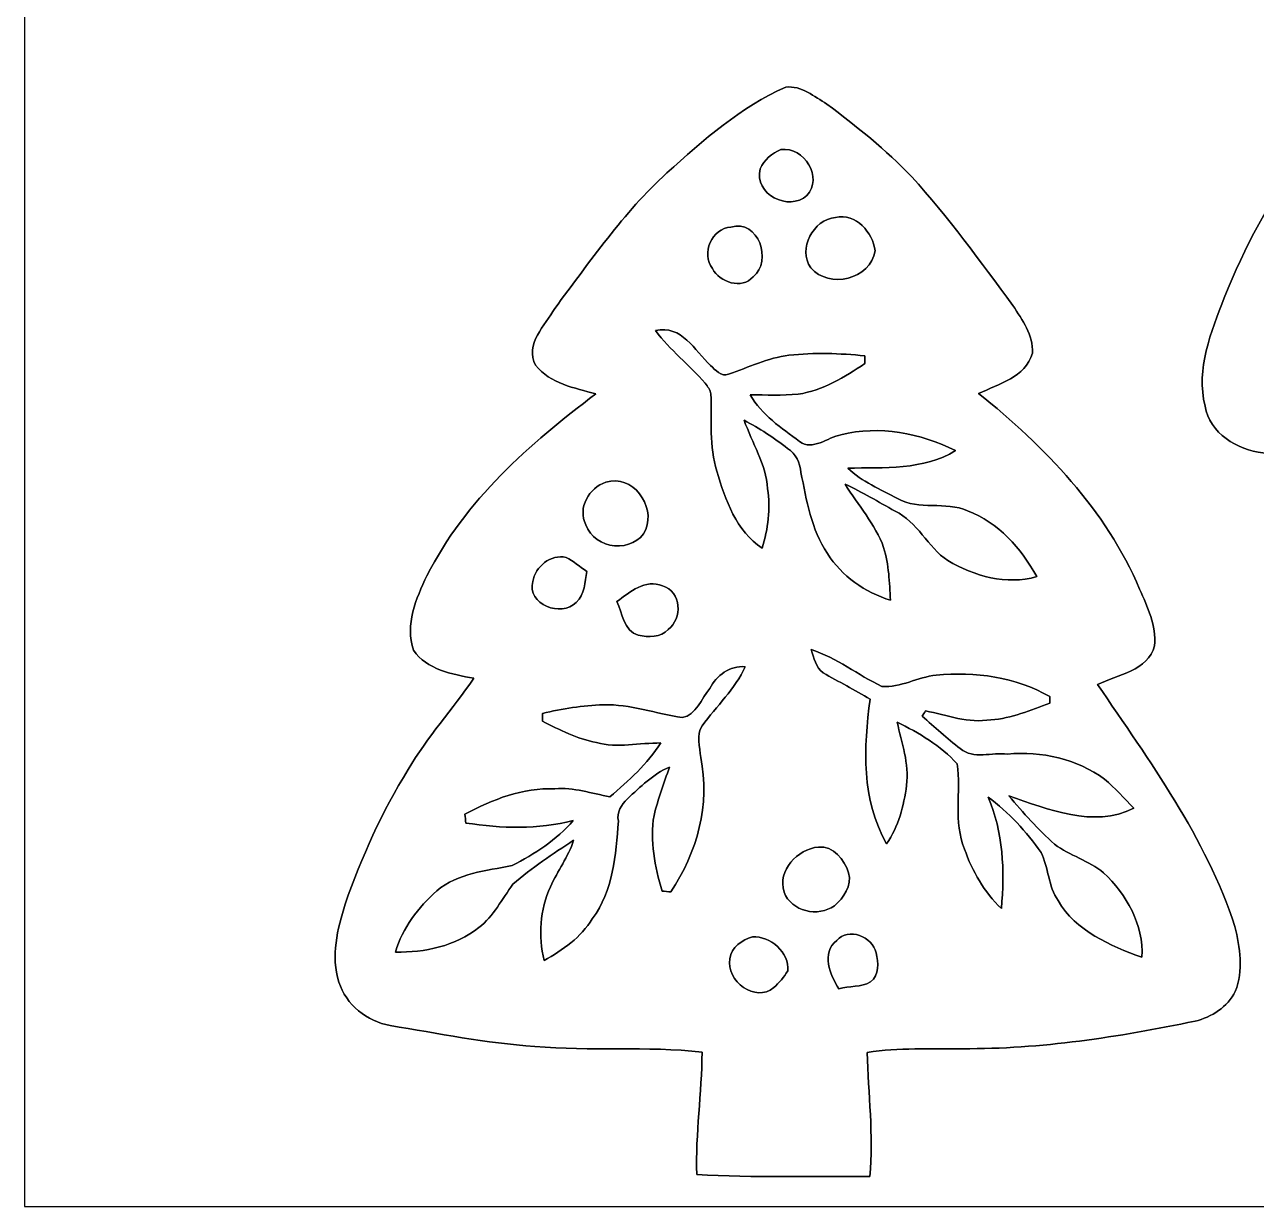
# Model space of a CAD drawing. Header units: centimetres. Extents: x -16.8 to 16.8, y -16.7 to 16.7.
# Drawn here: x -16.77 to 0.6, y -16.67 to 0 of the extents above; entities that cross this region are included whole.
import ezdxf

# ---------------------------------------------------------------- set-up
doc = ezdxf.new("R2010")
doc.units = ezdxf.units.CM
doc.header["$MEASUREMENT"] = 0
doc.layers.add('Layer 1', color=7, linetype='Continuous')

msp = doc.modelspace()

# ---------------------------------------------------------------- linework, layer by layer
at = {"layer": 'Layer 1', "color": 7}
for points, knots in [([(-16.77458, 16.66875), (-16.77458, 16.66875), (16.77458, 16.66875), (16.77458, 16.66875), (16.77458, 16.66875), (16.77458, 16.66875), (16.77458, -16.66875), (16.77458, -16.66875), (16.77458, -16.66875), (16.77458, -16.66875), (-16.77458, -16.66875), (-16.77458, -16.66875), (-16.77458, -16.66875), (-16.77458, -16.66875), (-16.77458, 16.66875), (-16.77458, 16.66875), (-16.77458, 16.66875), (-16.77458, 16.66875), (-16.77458, 16.66875), (-16.77458, 16.66875)], [0, 0, 0, 0, 0.16666667, 0.16666667, 0.16666667, 0.16666667, 0.33333333, 0.33333333, 0.33333333, 0.33333333, 0.5, 0.5, 0.5, 0.5, 0.66666667, 0.66666667, 0.66666667, 0.66666667, 1, 1, 1, 1]), ([(5.91538, 7.06861), (5.11986, 6.60153), (4.445, 5.95313), (3.83011, 5.27156), (3.83011, 5.27156), (3.45017, 4.79002), (3.07093, 4.3053), (2.73685, 3.79024), (2.73685, 3.79024), (2.61091, 3.62656), (2.55411, 3.36973), (2.71216, 3.2064), (2.71216, 3.2064), (2.92735, 3.00955), (3.23109, 2.95734), (3.50344, 2.88608), (3.50344, 2.88608), (3.35456, 2.71321), (3.15489, 2.59609), (2.98132, 2.45145), (2.98132, 2.45145), (2.23202, 1.88348), (1.58644, 1.17228), (1.13841, 0.34325), (1.13841, 0.34325), (0.97226, 0.00317), (0.80998, -0.37959), (0.93204, -0.76129), (0.93204, -0.76129), (1.13418, -1.01036), (1.47214, -1.07386), (1.77059, -1.12854), (1.77059, -1.12854), (1.6256, -1.38853), (1.42663, -1.61184), (1.24954, -1.84961), (1.24954, -1.84961), (0.7941, -2.46345), (0.42792, -3.14149), (0.14676, -3.85163), (0.14676, -3.85163), (-0.03775, -4.3374), (-0.25647, -4.8514), (-0.12383, -5.38127), (-0.12383, -5.38127), (-0.06068, -5.7658), (0.33302, -5.99793), (0.69215, -6.04061), (0.69215, -6.04061), (1.31374, -6.15386), (1.93746, -6.27098), (2.56893, -6.31649), (2.56893, -6.31649), (3.37714, -6.35353), (4.18677, -6.35529), (4.99533, -6.3941), (4.99533, -6.3941), (4.96993, -6.97618), (4.92866, -7.55862), (4.94665, -8.14211), (4.94665, -8.14211), (5.75204, -8.19009), (6.56272, -8.18021), (7.36882, -8.13541), (7.36882, -8.13541), (7.39422, -7.55333), (7.32896, -6.97195), (7.31591, -6.39057), (7.31591, -6.39057), (8.17457, -6.34436), (9.03711, -6.36799), (9.89542, -6.2992), (9.89542, -6.2992), (10.57063, -6.22935), (11.24021, -6.10764), (11.9066, -5.97853), (11.9066, -5.97853), (12.20082, -5.9182), (12.46928, -5.71359), (12.5409, -5.41267), (12.5409, -5.41267), (12.60616, -5.04719), (12.52326, -4.67113), (12.39061, -4.32929), (12.39061, -4.32929), (11.93659, -3.20957), (11.24938, -2.20557), (10.55335, -1.22484), (10.55335, -1.22484), (10.80946, -1.11019), (11.11532, -1.0541), (11.29559, -0.81844), (11.29559, -0.81844), (11.42929, -0.69321), (11.36791, -0.49953), (11.33122, -0.34608), (11.33122, -0.34608), (11.19611, 0.07585), (10.99397, 0.47413), (10.76537, 0.85231), (10.76537, 0.85231), (10.27642, 1.64677), (9.57897, 2.27789), (8.8833, 2.88643), (8.8833, 2.88643), (9.12354, 2.99403), (9.42516, 3.06211), (9.57827, 3.29777), (9.57827, 3.29777), (9.71444, 3.48474), (9.60543, 3.71934), (9.50419, 3.89467), (9.50419, 3.89467), (9.23502, 4.32294), (8.91328, 4.71452), (8.60989, 5.1181), (8.60989, 5.1181), (8.24124, 5.60141), (7.84684, 6.07272), (7.36988, 6.45336), (7.36988, 6.45336), (7.03474, 6.72536), (6.70948, 7.02945), (6.30026, 7.18573), (6.30026, 7.18573), (6.16056, 7.24641), (6.03391, 7.12223), (5.91538, 7.06861), (5.91538, 7.06861), (5.91538, 7.06861), (5.91538, 7.06861), (5.91538, 7.06861)], [0, 0, 0, 0, 0.02941176, 0.02941176, 0.02941176, 0.02941176, 0.05882353, 0.05882353, 0.05882353, 0.05882353, 0.08823529, 0.08823529, 0.08823529, 0.08823529, 0.11764706, 0.11764706, 0.11764706, 0.11764706, 0.14705882, 0.14705882, 0.14705882, 0.14705882, 0.17647059, 0.17647059, 0.17647059, 0.17647059, 0.20588235, 0.20588235, 0.20588235, 0.20588235, 0.23529412, 0.23529412, 0.23529412, 0.23529412, 0.26470588, 0.26470588, 0.26470588, 0.26470588, 0.29411765, 0.29411765, 0.29411765, 0.29411765, 0.32352941, 0.32352941, 0.32352941, 0.32352941, 0.35294118, 0.35294118, 0.35294118, 0.35294118, 0.38235294, 0.38235294, 0.38235294, 0.38235294, 0.41176471, 0.41176471, 0.41176471, 0.41176471, 0.44117647, 0.44117647, 0.44117647, 0.44117647, 0.47058824, 0.47058824, 0.47058824, 0.47058824, 0.5, 0.5, 0.5, 0.5, 0.52941176, 0.52941176, 0.52941176, 0.52941176, 0.55882353, 0.55882353, 0.55882353, 0.55882353, 0.58823529, 0.58823529, 0.58823529, 0.58823529, 0.61764706, 0.61764706, 0.61764706, 0.61764706, 0.64705882, 0.64705882, 0.64705882, 0.64705882, 0.67647059, 0.67647059, 0.67647059, 0.67647059, 0.70588235, 0.70588235, 0.70588235, 0.70588235, 0.73529412, 0.73529412, 0.73529412, 0.73529412, 0.76470588, 0.76470588, 0.76470588, 0.76470588, 0.79411765, 0.79411765, 0.79411765, 0.79411765, 0.82352941, 0.82352941, 0.82352941, 0.82352941, 0.85294118, 0.85294118, 0.85294118, 0.85294118, 0.88235294, 0.88235294, 0.88235294, 0.88235294, 0.91176471, 0.91176471, 0.91176471, 0.91176471, 0.94117647, 0.94117647, 0.94117647, 0.94117647, 1, 1, 1, 1]), ([(-6.03638, -0.88089), (-6.6742, -1.16311), (-7.20337, -1.62877), (-7.7149, -2.09268), (-7.7149, -2.09268), (-8.33014, -2.65183), (-8.79934, -3.34328), (-9.29781, -4.00262), (-9.29781, -4.00262), (-9.43116, -4.23933), (-9.72538, -4.50991), (-9.56698, -4.80483), (-9.56698, -4.80483), (-9.36131, -5.06589), (-9.017, -5.12163), (-8.7182, -5.20912), (-8.7182, -5.20912), (-9.65412, -5.91044), (-10.56252, -6.71442), (-11.0998, -7.77311), (-11.0998, -7.77311), (-11.25432, -8.09237), (-11.41024, -8.46667), (-11.2903, -8.82332), (-11.2903, -8.82332), (-11.10227, -9.10096), (-10.74526, -9.16199), (-10.44011, -9.21949), (-10.44011, -9.21949), (-10.73679, -9.65694), (-11.09698, -10.04993), (-11.36297, -10.50854), (-11.36297, -10.50854), (-11.73727, -11.10051), (-12.0202, -11.74538), (-12.25338, -12.40437), (-12.25338, -12.40437), (-12.36169, -12.7575), (-12.4587, -13.14062), (-12.34158, -13.50504), (-12.34158, -13.50504), (-12.24139, -13.82324), (-11.9447, -14.06102), (-11.61909, -14.11817), (-11.61909, -14.11817), (-10.9407, -14.22717), (-10.26548, -14.3697), (-9.57792, -14.41168), (-9.57792, -14.41168), (-8.79334, -14.48541), (-8.00241, -14.40321), (-7.21854, -14.49423), (-7.21854, -14.49423), (-7.22348, -15.06996), (-7.31132, -15.64393), (-7.29509, -16.21966), (-7.29509, -16.21966), (-6.48264, -16.27046), (-5.66808, -16.23448), (-4.85422, -16.24965), (-4.85422, -16.24965), (-4.80025, -15.66721), (-4.87363, -15.08019), (-4.88879, -14.49705), (-4.88879, -14.49705), (-4.445, -14.42791), (-3.99274, -14.45542), (-3.54542, -14.44484), (-3.54542, -14.44484), (-2.44052, -14.45048), (-1.34444, -14.28115), (-0.26564, -14.05643), (-0.26564, -14.05643), (-0.03175, -14.00069), (0.19368, -13.8557), (0.30163, -13.63627), (0.30163, -13.63627), (0.41875, -13.34347), (0.36583, -13.01679), (0.29669, -12.7194), (0.29669, -12.7194), (-0.11359, -11.46387), (-0.90734, -10.38789), (-1.64077, -9.30734), (-1.64077, -9.30734), (-1.36137, -9.17152), (-0.92957, -9.1119), (-0.83573, -8.76194), (-0.83573, -8.76194), (-0.80751, -8.47725), (-0.93874, -8.21478), (-1.04704, -7.96114), (-1.04704, -7.96114), (-1.52012, -6.84495), (-2.38619, -5.95066), (-3.31929, -5.20171), (-3.31929, -5.20171), (-3.03389, -5.07048), (-2.65783, -4.97522), (-2.56046, -4.63444), (-2.56046, -4.63444), (-2.54212, -4.37762), (-2.70404, -4.16666), (-2.83351, -3.9624), (-2.83351, -3.9624), (-3.29353, -3.34433), (-3.74227, -2.71498), (-4.26156, -2.14489), (-4.26156, -2.14489), (-4.62774, -1.76706), (-5.03767, -1.43334), (-5.45924, -1.12042), (-5.45924, -1.12042), (-5.63351, -1.01741), (-5.82013, -0.85584), (-6.03638, -0.88089)], [0, 0, 0, 0, 0.03333333, 0.03333333, 0.03333333, 0.03333333, 0.06666667, 0.06666667, 0.06666667, 0.06666667, 0.1, 0.1, 0.1, 0.1, 0.13333333, 0.13333333, 0.13333333, 0.13333333, 0.16666667, 0.16666667, 0.16666667, 0.16666667, 0.2, 0.2, 0.2, 0.2, 0.23333333, 0.23333333, 0.23333333, 0.23333333, 0.26666667, 0.26666667, 0.26666667, 0.26666667, 0.3, 0.3, 0.3, 0.3, 0.33333333, 0.33333333, 0.33333333, 0.33333333, 0.36666667, 0.36666667, 0.36666667, 0.36666667, 0.4, 0.4, 0.4, 0.4, 0.43333333, 0.43333333, 0.43333333, 0.43333333, 0.46666667, 0.46666667, 0.46666667, 0.46666667, 0.5, 0.5, 0.5, 0.5, 0.53333333, 0.53333333, 0.53333333, 0.53333333, 0.56666667, 0.56666667, 0.56666667, 0.56666667, 0.6, 0.6, 0.6, 0.6, 0.63333333, 0.63333333, 0.63333333, 0.63333333, 0.66666667, 0.66666667, 0.66666667, 0.66666667, 0.7, 0.7, 0.7, 0.7, 0.73333333, 0.73333333, 0.73333333, 0.73333333, 0.76666667, 0.76666667, 0.76666667, 0.76666667, 0.8, 0.8, 0.8, 0.8, 0.83333333, 0.83333333, 0.83333333, 0.83333333, 0.86666667, 0.86666667, 0.86666667, 0.86666667, 0.9, 0.9, 0.9, 0.9, 0.93333333, 0.93333333, 0.93333333, 0.93333333, 1, 1, 1, 1]), ([(-6.10835, -1.76354), (-5.77533, -1.71485), (-5.51039, -2.16218), (-5.73969, -2.40947), (-5.73969, -2.40947), (-5.99722, -2.64266), (-6.49393, -2.38972), (-6.39798, -2.03341), (-6.39798, -2.03341), (-6.34718, -1.90782), (-6.23323, -1.81081), (-6.10835, -1.76354)], [0, 0, 0, 0, 0.25, 0.25, 0.25, 0.25, 0.5, 0.5, 0.5, 0.5, 1, 1, 1, 1]), ([(-6.81108, -2.85574), (-6.42726, -2.7365), (-6.22053, -3.33763), (-6.49852, -3.556), (-6.49852, -3.556), (-6.65798, -3.7405), (-6.96948, -3.63361), (-7.07425, -3.44029), (-7.07425, -3.44029), (-7.23759, -3.22721), (-7.08131, -2.87055), (-6.81108, -2.85574)], [0, 0, 0, 0, 0.25, 0.25, 0.25, 0.25, 0.5, 0.5, 0.5, 0.5, 1, 1, 1, 1]), ([(-5.33718, -2.71851), (-5.04684, -2.65889), (-4.81083, -2.93017), (-4.77838, -3.19123), (-4.77838, -3.19123), (-4.84258, -3.59269), (-5.4296, -3.73521), (-5.68572, -3.42865), (-5.68572, -3.42865), (-5.87234, -3.15842), (-5.65326, -2.75378), (-5.33718, -2.71851)], [0, 0, 0, 0, 0.25, 0.25, 0.25, 0.25, 0.5, 0.5, 0.5, 0.5, 1, 1, 1, 1]), ([(-7.87682, -4.31624), (-7.50499, -4.22698), (-7.32543, -4.59987), (-7.0993, -4.8073), (-7.0993, -4.8073), (-7.03333, -4.87045), (-6.94902, -4.97311), (-6.84459, -4.93007), (-6.84459, -4.93007), (-6.56273, -4.83588), (-6.2925, -4.69829), (-5.99334, -4.66408), (-5.99334, -4.66408), (-5.63739, -4.62139), (-5.2772, -4.63762), (-4.92125, -4.67113), (-4.92125, -4.67113), (-4.9216, -4.69829), (-4.92266, -4.75227), (-4.92337, -4.77943), (-4.92337, -4.77943), (-5.20912, -4.9717), (-5.51533, -5.15867), (-5.86211, -5.21229), (-5.86211, -5.21229), (-6.08824, -5.23311), (-6.31472, -5.22217), (-6.54121, -5.22111), (-6.54121, -5.22111), (-6.37928, -5.50474), (-6.09847, -5.68819), (-5.84447, -5.88081), (-5.84447, -5.88081), (-5.65997, -6.01909), (-5.44865, -5.81731), (-5.26168, -5.78697), (-5.26168, -5.78697), (-4.71911, -5.64515), (-4.13738, -5.76439), (-3.64243, -6.00922), (-3.64243, -6.00922), (-4.09469, -6.2865), (-4.65455, -6.24522), (-5.16467, -6.25581), (-5.16467, -6.25581), (-4.96499, -6.44807), (-4.70218, -6.55426), (-4.46193, -6.68584), (-4.46193, -6.68584), (-4.15996, -6.85694), (-3.78531, -6.71618), (-3.47451, -6.85941), (-3.47451, -6.85941), (-3.03848, -7.02275), (-2.71604, -7.38576), (-2.49873, -7.78651), (-2.49873, -7.78651), (-2.92629, -7.90963), (-3.37926, -7.77699), (-3.7525, -7.56003), (-3.7525, -7.56003), (-4.04036, -7.36953), (-4.17759, -7.01005), (-4.49721, -6.86153), (-4.49721, -6.86153), (-4.73146, -6.73382), (-4.95794, -6.5913), (-5.20171, -6.48194), (-5.20171, -6.48194), (-5.02144, -6.78074), (-4.77485, -7.0425), (-4.65773, -7.37694), (-4.65773, -7.37694), (-4.58117, -7.61647), (-4.57694, -7.87012), (-4.56248, -8.11953), (-4.56248, -8.11953), (-4.92054, -8.00841), (-5.25004, -7.78087), (-5.45006, -7.46019), (-5.45006, -7.46019), (-5.67761, -7.12152), (-5.7464, -6.70877), (-5.82471, -6.31613), (-5.82471, -6.31613), (-5.83741, -6.1782), (-5.89386, -6.05296), (-6.01239, -5.97888), (-6.01239, -5.97888), (-6.2043, -5.82648), (-6.41138, -5.69595), (-6.62658, -5.57953), (-6.62658, -5.57953), (-6.51193, -5.90021), (-6.3186, -6.19831), (-6.29391, -6.54614), (-6.29391, -6.54614), (-6.25052, -6.82625), (-6.28932, -7.11447), (-6.36976, -7.38505), (-6.36976, -7.38505), (-6.73735, -7.14587), (-6.89293, -6.69996), (-7.01146, -6.30061), (-7.01146, -6.30061), (-7.12153, -5.94819), (-7.08096, -5.57318), (-7.09436, -5.20982), (-7.09436, -5.20982), (-7.10001, -5.15126), (-7.14199, -5.10469), (-7.1755, -5.05954), (-7.1755, -5.05954), (-7.39846, -4.80166), (-7.66974, -4.58787), (-7.87682, -4.31624)], [0, 0, 0, 0, 0.03333333, 0.03333333, 0.03333333, 0.03333333, 0.06666667, 0.06666667, 0.06666667, 0.06666667, 0.1, 0.1, 0.1, 0.1, 0.13333333, 0.13333333, 0.13333333, 0.13333333, 0.16666667, 0.16666667, 0.16666667, 0.16666667, 0.2, 0.2, 0.2, 0.2, 0.23333333, 0.23333333, 0.23333333, 0.23333333, 0.26666667, 0.26666667, 0.26666667, 0.26666667, 0.3, 0.3, 0.3, 0.3, 0.33333333, 0.33333333, 0.33333333, 0.33333333, 0.36666667, 0.36666667, 0.36666667, 0.36666667, 0.4, 0.4, 0.4, 0.4, 0.43333333, 0.43333333, 0.43333333, 0.43333333, 0.46666667, 0.46666667, 0.46666667, 0.46666667, 0.5, 0.5, 0.5, 0.5, 0.53333333, 0.53333333, 0.53333333, 0.53333333, 0.56666667, 0.56666667, 0.56666667, 0.56666667, 0.6, 0.6, 0.6, 0.6, 0.63333333, 0.63333333, 0.63333333, 0.63333333, 0.66666667, 0.66666667, 0.66666667, 0.66666667, 0.7, 0.7, 0.7, 0.7, 0.73333333, 0.73333333, 0.73333333, 0.73333333, 0.76666667, 0.76666667, 0.76666667, 0.76666667, 0.8, 0.8, 0.8, 0.8, 0.83333333, 0.83333333, 0.83333333, 0.83333333, 0.86666667, 0.86666667, 0.86666667, 0.86666667, 0.9, 0.9, 0.9, 0.9, 0.93333333, 0.93333333, 0.93333333, 0.93333333, 1, 1, 1, 1]), ([(-8.57462, -6.45478), (-8.20032, -6.33412), (-7.87576, -6.78744), (-8.01229, -7.12152), (-8.01229, -7.12152), (-8.17033, -7.46725), (-8.74571, -7.40763), (-8.85684, -7.05379), (-8.85684, -7.05379), (-8.98102, -6.82307), (-8.81168, -6.52498), (-8.57462, -6.45478)], [0, 0, 0, 0, 0.25, 0.25, 0.25, 0.25, 0.5, 0.5, 0.5, 0.5, 1, 1, 1, 1]), ([(-9.6072, -7.85354), (-9.57121, -7.64575), (-9.35355, -7.46654), (-9.13694, -7.51558), (-9.13694, -7.51558), (-9.03288, -7.56849), (-8.94256, -7.64505), (-8.84626, -7.71172), (-8.84626, -7.71172), (-8.87166, -7.85883), (-8.87095, -8.04263), (-8.99583, -8.14987), (-8.99583, -8.14987), (-9.20362, -8.3626), (-9.69222, -8.18268), (-9.6072, -7.85354)], [0, 0, 0, 0, 0.2, 0.2, 0.2, 0.2, 0.4, 0.4, 0.4, 0.4, 0.6, 0.6, 0.6, 0.6, 1, 1, 1, 1]), ([(-8.42045, -8.13682), (-8.23913, -8.00629), (-8.01793, -7.81121), (-7.77663, -7.91774), (-7.77663, -7.91774), (-7.5117, -7.99006), (-7.49159, -8.38165), (-7.69761, -8.53017), (-7.69761, -8.53017), (-7.80098, -8.64835), (-7.97913, -8.64341), (-8.12059, -8.61377), (-8.12059, -8.61377), (-8.32026, -8.55063), (-8.34602, -8.29839), (-8.42045, -8.13682)], [0, 0, 0, 0, 0.2, 0.2, 0.2, 0.2, 0.4, 0.4, 0.4, 0.4, 0.6, 0.6, 0.6, 0.6, 1, 1, 1, 1]), ([(-5.67972, -8.81556), (-5.31883, -8.92881), (-5.02038, -9.17469), (-4.68313, -9.33591), (-4.68313, -9.33591), (-4.4196, -9.3532), (-4.17759, -9.20327), (-3.91724, -9.1761), (-3.91724, -9.1761), (-3.37114, -9.12036), (-2.79612, -9.20291), (-2.31458, -9.47667), (-2.31458, -9.47667), (-2.31422, -9.50066), (-2.31352, -9.54828), (-2.31316, -9.57227), (-2.31316, -9.57227), (-2.5848, -9.66999), (-2.85362, -9.78782), (-3.14572, -9.80546), (-3.14572, -9.80546), (-3.46004, -9.85555), (-3.76484, -9.74372), (-4.06753, -9.67811), (-4.06753, -9.67811), (-4.07988, -9.69786), (-4.10457, -9.73667), (-4.11692, -9.75607), (-4.11692, -9.75607), (-3.93488, -9.90529), (-3.76484, -10.06969), (-3.57646, -10.21151), (-3.57646, -10.21151), (-3.39231, -10.36779), (-3.12632, -10.26231), (-2.91077, -10.28912), (-2.91077, -10.28912), (-2.43276, -10.24678), (-1.92934, -10.35367), (-1.54129, -10.64401), (-1.54129, -10.64401), (-1.39206, -10.76748), (-1.2633, -10.91318), (-1.12995, -11.05359), (-1.12995, -11.05359), (-1.70286, -11.33546), (-2.33609, -11.06911), (-2.89101, -10.87684), (-2.89101, -10.87684), (-2.69311, -11.11991), (-2.47756, -11.34851), (-2.24755, -11.56159), (-2.24755, -11.56159), (-2.03235, -11.72069), (-1.76424, -11.79089), (-1.55575, -11.96269), (-1.55575, -11.96269), (-1.23155, -12.27208), (-0.98954, -12.69259), (-1.01494, -13.15544), (-1.01494, -13.15544), (-1.46156, -12.99175), (-1.94874, -12.78749), (-2.19745, -12.35604), (-2.19745, -12.35604), (-2.33786, -12.15355), (-2.32833, -11.89179), (-2.43805, -11.67694), (-2.43805, -11.67694), (-2.64548, -11.38096), (-2.89313, -11.10897), (-3.18594, -10.89589), (-3.18594, -10.89589), (-2.96863, -11.38978), (-2.94993, -11.93624), (-2.99755, -12.46822), (-2.99755, -12.46822), (-3.23638, -12.23469), (-3.4096, -11.94329), (-3.51719, -11.62826), (-3.51719, -11.62826), (-3.67665, -11.24797), (-3.562, -10.82287), (-3.62232, -10.42741), (-3.62232, -10.42741), (-3.85198, -10.16917), (-4.16137, -9.99102), (-4.46793, -9.83721), (-4.46793, -9.83721), (-4.40126, -10.13107), (-4.29754, -10.42317), (-4.33493, -10.73079), (-4.33493, -10.73079), (-4.37303, -11.01866), (-4.44888, -11.31111), (-4.61539, -11.55312), (-4.61539, -11.55312), (-4.97064, -10.93717), (-4.94383, -10.19563), (-4.84787, -9.51477), (-4.84787, -9.51477), (-5.06589, -9.38424), (-5.29273, -9.26994), (-5.51109, -9.14082), (-5.51109, -9.14082), (-5.62081, -9.07097), (-5.63774, -8.92775), (-5.67972, -8.81556)], [0, 0, 0, 0, 0.03571429, 0.03571429, 0.03571429, 0.03571429, 0.07142857, 0.07142857, 0.07142857, 0.07142857, 0.10714286, 0.10714286, 0.10714286, 0.10714286, 0.14285714, 0.14285714, 0.14285714, 0.14285714, 0.17857143, 0.17857143, 0.17857143, 0.17857143, 0.21428571, 0.21428571, 0.21428571, 0.21428571, 0.25, 0.25, 0.25, 0.25, 0.28571429, 0.28571429, 0.28571429, 0.28571429, 0.32142857, 0.32142857, 0.32142857, 0.32142857, 0.35714286, 0.35714286, 0.35714286, 0.35714286, 0.39285714, 0.39285714, 0.39285714, 0.39285714, 0.42857143, 0.42857143, 0.42857143, 0.42857143, 0.46428571, 0.46428571, 0.46428571, 0.46428571, 0.5, 0.5, 0.5, 0.5, 0.53571429, 0.53571429, 0.53571429, 0.53571429, 0.57142857, 0.57142857, 0.57142857, 0.57142857, 0.60714286, 0.60714286, 0.60714286, 0.60714286, 0.64285714, 0.64285714, 0.64285714, 0.64285714, 0.67857143, 0.67857143, 0.67857143, 0.67857143, 0.71428571, 0.71428571, 0.71428571, 0.71428571, 0.75, 0.75, 0.75, 0.75, 0.78571429, 0.78571429, 0.78571429, 0.78571429, 0.82142857, 0.82142857, 0.82142857, 0.82142857, 0.85714286, 0.85714286, 0.85714286, 0.85714286, 0.89285714, 0.89285714, 0.89285714, 0.89285714, 0.92857143, 0.92857143, 0.92857143, 0.92857143, 1, 1, 1, 1]), ([(-7.10953, -9.36519), (-7.01746, -9.1761), (-6.82413, -9.04169), (-6.61, -9.05616), (-6.61, -9.05616), (-6.75111, -9.37436), (-7.01993, -9.61072), (-7.21678, -9.89224), (-7.21678, -9.89224), (-7.30885, -10.0203), (-7.24958, -10.19069), (-7.23759, -10.33533), (-7.23759, -10.33533), (-7.10177, -10.99256), (-7.28874, -11.68471), (-7.66198, -12.23257), (-7.66198, -12.23257), (-7.69232, -12.22975), (-7.75229, -12.2234), (-7.78263, -12.22057), (-7.78263, -12.22057), (-7.88388, -11.87591), (-7.96043, -11.51361), (-7.89658, -11.15377), (-7.89658, -11.15377), (-7.83943, -10.92165), (-7.75723, -10.69763), (-7.67927, -10.47221), (-7.67927, -10.47221), (-7.90963, -10.5724), (-8.09166, -10.75055), (-8.27123, -10.92059), (-8.27123, -10.92059), (-8.35731, -11.00102), (-8.42539, -11.10862), (-8.39999, -11.23632), (-8.39999, -11.23632), (-8.43351, -11.70905), (-8.47266, -12.21775), (-8.76723, -12.61181), (-8.76723, -12.61181), (-8.92528, -12.87498), (-9.18563, -13.05278), (-9.44774, -13.20059), (-9.44774, -13.20059), (-9.52853, -12.85487), (-9.50666, -12.4841), (-9.35637, -12.1606), (-9.35637, -12.1606), (-9.2583, -11.93659), (-9.10555, -11.73939), (-9.03146, -11.50479), (-9.03146, -11.50479), (-9.32427, -11.69987), (-9.62272, -11.89108), (-9.8866, -12.12497), (-9.8866, -12.12497), (-10.04147, -12.33241), (-10.15824, -12.57476), (-10.36814, -12.73634), (-10.36814, -12.73634), (-10.69658, -12.9981), (-11.13084, -13.08876), (-11.54324, -13.08276), (-11.54324, -13.08276), (-11.44693, -12.74304), (-11.21833, -12.45129), (-10.96151, -12.21634), (-10.96151, -12.21634), (-10.66236, -11.96622), (-10.26513, -11.93871), (-9.9, -11.86145), (-9.9, -11.86145), (-9.58144, -11.70234), (-9.27171, -11.49844), (-9.0357, -11.22751), (-9.0357, -11.22751), (-9.53276, -11.35204), (-10.04676, -11.33934), (-10.55123, -11.26137), (-10.55123, -11.26137), (-10.55582, -11.21974), (-10.5604, -11.17882), (-10.56464, -11.1379), (-10.56464, -11.1379), (-10.17482, -10.92906), (-9.74619, -10.76007), (-9.29605, -10.77842), (-9.29605, -10.77842), (-9.03076, -10.75549), (-8.77676, -10.84439), (-8.51958, -10.89096), (-8.51958, -10.89096), (-8.25359, -10.66588), (-7.99218, -10.42599), (-7.80062, -10.13248), (-7.80062, -10.13248), (-8.10331, -10.12931), (-8.41199, -10.2108), (-8.71008, -10.12543), (-8.71008, -10.12543), (-8.98172, -10.07674), (-9.22655, -9.94586), (-9.47173, -9.82662), (-9.47173, -9.82662), (-9.47173, -9.79911), (-9.47138, -9.74443), (-9.47138, -9.71691), (-9.47138, -9.71691), (-9.19021, -9.6453), (-8.90199, -9.60861), (-8.61236, -9.59344), (-8.61236, -9.59344), (-8.23207, -9.58356), (-7.86906, -9.71726), (-7.49794, -9.77477), (-7.49794, -9.77477), (-7.30074, -9.74055), (-7.23053, -9.50066), (-7.10953, -9.36519)], [0, 0, 0, 0, 0.03225806, 0.03225806, 0.03225806, 0.03225806, 0.06451613, 0.06451613, 0.06451613, 0.06451613, 0.09677419, 0.09677419, 0.09677419, 0.09677419, 0.12903226, 0.12903226, 0.12903226, 0.12903226, 0.16129032, 0.16129032, 0.16129032, 0.16129032, 0.19354839, 0.19354839, 0.19354839, 0.19354839, 0.22580645, 0.22580645, 0.22580645, 0.22580645, 0.25806452, 0.25806452, 0.25806452, 0.25806452, 0.29032258, 0.29032258, 0.29032258, 0.29032258, 0.32258065, 0.32258065, 0.32258065, 0.32258065, 0.35483871, 0.35483871, 0.35483871, 0.35483871, 0.38709677, 0.38709677, 0.38709677, 0.38709677, 0.41935484, 0.41935484, 0.41935484, 0.41935484, 0.4516129, 0.4516129, 0.4516129, 0.4516129, 0.48387097, 0.48387097, 0.48387097, 0.48387097, 0.51612903, 0.51612903, 0.51612903, 0.51612903, 0.5483871, 0.5483871, 0.5483871, 0.5483871, 0.58064516, 0.58064516, 0.58064516, 0.58064516, 0.61290323, 0.61290323, 0.61290323, 0.61290323, 0.64516129, 0.64516129, 0.64516129, 0.64516129, 0.67741935, 0.67741935, 0.67741935, 0.67741935, 0.70967742, 0.70967742, 0.70967742, 0.70967742, 0.74193548, 0.74193548, 0.74193548, 0.74193548, 0.77419355, 0.77419355, 0.77419355, 0.77419355, 0.80645161, 0.80645161, 0.80645161, 0.80645161, 0.83870968, 0.83870968, 0.83870968, 0.83870968, 0.87096774, 0.87096774, 0.87096774, 0.87096774, 0.90322581, 0.90322581, 0.90322581, 0.90322581, 0.93548387, 0.93548387, 0.93548387, 0.93548387, 1, 1, 1, 1]), ([(-5.57918, -11.60004), (-5.37139, -11.58169), (-5.20594, -11.77925), (-5.15373, -11.96516), (-5.15373, -11.96516), (-5.09799, -12.14332), (-5.22534, -12.31582), (-5.35129, -12.42766), (-5.35129, -12.42766), (-5.58165, -12.59558), (-5.95983, -12.50985), (-6.06249, -12.23504), (-6.06249, -12.23504), (-6.15809, -11.92671), (-5.87657, -11.63108), (-5.57918, -11.60004)], [0, 0, 0, 0, 0.2, 0.2, 0.2, 0.2, 0.4, 0.4, 0.4, 0.4, 0.6, 0.6, 0.6, 0.6, 1, 1, 1, 1]), ([(-6.5091, -12.86581), (-6.25828, -12.85628), (-5.98664, -13.08241), (-6.00922, -13.34841), (-6.00922, -13.34841), (-6.06496, -13.43589), (-6.13163, -13.51386), (-6.20924, -13.58265), (-6.20924, -13.58265), (-6.46183, -13.8049), (-6.88587, -13.48775), (-6.82519, -13.1759), (-6.82519, -13.1759), (-6.81673, -13.01044), (-6.65021, -12.91061), (-6.5091, -12.86581)], [0, 0, 0, 0, 0.2, 0.2, 0.2, 0.2, 0.4, 0.4, 0.4, 0.4, 0.6, 0.6, 0.6, 0.6, 1, 1, 1, 1]), ([(-5.31918, -12.91908), (-5.15726, -12.72646), (-4.81083, -12.86475), (-4.76391, -13.09194), (-4.76391, -13.09194), (-4.73393, -13.22352), (-4.71523, -13.40979), (-4.84188, -13.50186), (-4.84188, -13.50186), (-4.97346, -13.58371), (-5.14526, -13.55408), (-5.28849, -13.59888), (-5.28849, -13.59888), (-5.41549, -13.40485), (-5.54355, -13.09652), (-5.31918, -12.91908)], [0, 0, 0, 0, 0.2, 0.2, 0.2, 0.2, 0.4, 0.4, 0.4, 0.4, 0.6, 0.6, 0.6, 0.6, 1, 1, 1, 1])]:
    msp.add_open_spline(points, degree=3, knots=knots, dxfattribs=at)
at = {"layer": 'Layer 1', "color": 8}
for points, knots in [([(5.91538, 7.06861), (6.03391, 7.12223), (6.16056, 7.24641), (6.30026, 7.18573), (6.30026, 7.18573), (6.70948, 7.02945), (7.03474, 6.72536), (7.36988, 6.45336), (7.36988, 6.45336), (7.84684, 6.07272), (8.24124, 5.60141), (8.60989, 5.1181), (8.60989, 5.1181), (8.91328, 4.71452), (9.23502, 4.32294), (9.50419, 3.89467), (9.50419, 3.89467), (9.60543, 3.71934), (9.71444, 3.48474), (9.57827, 3.29777), (9.57827, 3.29777), (9.42516, 3.06211), (9.12354, 2.99403), (8.8833, 2.88643), (8.8833, 2.88643), (9.57897, 2.27789), (10.27642, 1.64677), (10.76537, 0.85231), (10.76537, 0.85231), (10.99397, 0.47413), (11.19611, 0.07585), (11.33122, -0.34608), (11.33122, -0.34608), (11.36791, -0.49953), (11.42929, -0.69321), (11.29559, -0.81844), (11.29559, -0.81844), (11.11532, -1.0541), (10.80946, -1.11019), (10.55335, -1.22484), (10.55335, -1.22484), (11.24938, -2.20557), (11.93659, -3.20957), (12.39061, -4.32929), (12.39061, -4.32929), (12.52326, -4.67113), (12.60616, -5.04719), (12.5409, -5.41267), (12.5409, -5.41267), (12.46928, -5.71359), (12.20082, -5.9182), (11.9066, -5.97853), (11.9066, -5.97853), (11.24021, -6.10764), (10.57063, -6.22935), (9.89542, -6.2992), (9.89542, -6.2992), (9.03711, -6.36799), (8.17457, -6.34436), (7.31591, -6.39057), (7.31591, -6.39057), (7.32896, -6.97195), (7.39422, -7.55333), (7.36882, -8.13541), (7.36882, -8.13541), (6.56272, -8.18021), (5.75204, -8.19009), (4.94665, -8.14211), (4.94665, -8.14211), (4.92866, -7.55862), (4.96993, -6.97618), (4.99533, -6.3941), (4.99533, -6.3941), (4.18677, -6.35529), (3.37714, -6.35353), (2.56893, -6.31649), (2.56893, -6.31649), (1.93746, -6.27098), (1.31374, -6.15386), (0.69215, -6.04061), (0.69215, -6.04061), (0.33302, -5.99793), (-0.06068, -5.7658), (-0.12383, -5.38127), (-0.12383, -5.38127), (-0.25647, -4.8514), (-0.03775, -4.3374), (0.14676, -3.85163), (0.14676, -3.85163), (0.42792, -3.14149), (0.7941, -2.46345), (1.24954, -1.84961), (1.24954, -1.84961), (1.42663, -1.61184), (1.6256, -1.38853), (1.77059, -1.12854), (1.77059, -1.12854), (1.47214, -1.07386), (1.13418, -1.01036), (0.93204, -0.76129), (0.93204, -0.76129), (0.80998, -0.37959), (0.97226, 0.00317), (1.13841, 0.34325), (1.13841, 0.34325), (1.58644, 1.17228), (2.23202, 1.88348), (2.98132, 2.45145), (2.98132, 2.45145), (3.15489, 2.59609), (3.35456, 2.71321), (3.50344, 2.88608), (3.50344, 2.88608), (3.23109, 2.95734), (2.92735, 3.00955), (2.71216, 3.2064), (2.71216, 3.2064), (2.55411, 3.36973), (2.61091, 3.62656), (2.73685, 3.79024), (2.73685, 3.79024), (3.07093, 4.3053), (3.45017, 4.79002), (3.83011, 5.27156), (3.83011, 5.27156), (4.445, 5.95313), (5.11986, 6.60153), (5.91538, 7.06861), (5.91538, 7.06861), (5.91538, 7.06861), (5.91538, 7.06861), (5.91538, 7.06861)], [0, 0, 0, 0, 0.02941176, 0.02941176, 0.02941176, 0.02941176, 0.05882353, 0.05882353, 0.05882353, 0.05882353, 0.08823529, 0.08823529, 0.08823529, 0.08823529, 0.11764706, 0.11764706, 0.11764706, 0.11764706, 0.14705882, 0.14705882, 0.14705882, 0.14705882, 0.17647059, 0.17647059, 0.17647059, 0.17647059, 0.20588235, 0.20588235, 0.20588235, 0.20588235, 0.23529412, 0.23529412, 0.23529412, 0.23529412, 0.26470588, 0.26470588, 0.26470588, 0.26470588, 0.29411765, 0.29411765, 0.29411765, 0.29411765, 0.32352941, 0.32352941, 0.32352941, 0.32352941, 0.35294118, 0.35294118, 0.35294118, 0.35294118, 0.38235294, 0.38235294, 0.38235294, 0.38235294, 0.41176471, 0.41176471, 0.41176471, 0.41176471, 0.44117647, 0.44117647, 0.44117647, 0.44117647, 0.47058824, 0.47058824, 0.47058824, 0.47058824, 0.5, 0.5, 0.5, 0.5, 0.52941176, 0.52941176, 0.52941176, 0.52941176, 0.55882353, 0.55882353, 0.55882353, 0.55882353, 0.58823529, 0.58823529, 0.58823529, 0.58823529, 0.61764706, 0.61764706, 0.61764706, 0.61764706, 0.64705882, 0.64705882, 0.64705882, 0.64705882, 0.67647059, 0.67647059, 0.67647059, 0.67647059, 0.70588235, 0.70588235, 0.70588235, 0.70588235, 0.73529412, 0.73529412, 0.73529412, 0.73529412, 0.76470588, 0.76470588, 0.76470588, 0.76470588, 0.79411765, 0.79411765, 0.79411765, 0.79411765, 0.82352941, 0.82352941, 0.82352941, 0.82352941, 0.85294118, 0.85294118, 0.85294118, 0.85294118, 0.88235294, 0.88235294, 0.88235294, 0.88235294, 0.91176471, 0.91176471, 0.91176471, 0.91176471, 0.94117647, 0.94117647, 0.94117647, 0.94117647, 1, 1, 1, 1]), ([(-6.03638, -0.88089), (-5.82013, -0.85584), (-5.63351, -1.01741), (-5.45924, -1.12042), (-5.45924, -1.12042), (-5.03767, -1.43334), (-4.62774, -1.76706), (-4.26156, -2.14489), (-4.26156, -2.14489), (-3.74227, -2.71498), (-3.29353, -3.34433), (-2.83351, -3.9624), (-2.83351, -3.9624), (-2.70404, -4.16666), (-2.54212, -4.37762), (-2.56046, -4.63444), (-2.56046, -4.63444), (-2.65783, -4.97522), (-3.03389, -5.07048), (-3.31929, -5.20171), (-3.31929, -5.20171), (-2.38619, -5.95066), (-1.52012, -6.84495), (-1.04704, -7.96114), (-1.04704, -7.96114), (-0.93874, -8.21478), (-0.80751, -8.47725), (-0.83573, -8.76194), (-0.83573, -8.76194), (-0.92957, -9.1119), (-1.36137, -9.17152), (-1.64077, -9.30734), (-1.64077, -9.30734), (-0.90734, -10.38789), (-0.11359, -11.46387), (0.29669, -12.7194), (0.29669, -12.7194), (0.36583, -13.01679), (0.41875, -13.34347), (0.30163, -13.63627), (0.30163, -13.63627), (0.19368, -13.8557), (-0.03175, -14.00069), (-0.26564, -14.05643), (-0.26564, -14.05643), (-1.34444, -14.28115), (-2.44052, -14.45048), (-3.54542, -14.44484), (-3.54542, -14.44484), (-3.99274, -14.45542), (-4.445, -14.42791), (-4.88879, -14.49705), (-4.88879, -14.49705), (-4.87363, -15.08019), (-4.80025, -15.66721), (-4.85422, -16.24965), (-4.85422, -16.24965), (-5.66808, -16.23448), (-6.48264, -16.27046), (-7.29509, -16.21966), (-7.29509, -16.21966), (-7.31132, -15.64393), (-7.22348, -15.06996), (-7.21854, -14.49423), (-7.21854, -14.49423), (-8.00241, -14.40321), (-8.79334, -14.48541), (-9.57792, -14.41168), (-9.57792, -14.41168), (-10.26548, -14.3697), (-10.9407, -14.22717), (-11.61909, -14.11817), (-11.61909, -14.11817), (-11.9447, -14.06102), (-12.24139, -13.82324), (-12.34158, -13.50504), (-12.34158, -13.50504), (-12.4587, -13.14062), (-12.36169, -12.7575), (-12.25338, -12.40437), (-12.25338, -12.40437), (-12.0202, -11.74538), (-11.73727, -11.10051), (-11.36297, -10.50854), (-11.36297, -10.50854), (-11.09698, -10.04993), (-10.73679, -9.65694), (-10.44011, -9.21949), (-10.44011, -9.21949), (-10.74526, -9.16199), (-11.10227, -9.10096), (-11.2903, -8.82332), (-11.2903, -8.82332), (-11.41024, -8.46667), (-11.25432, -8.09237), (-11.0998, -7.77311), (-11.0998, -7.77311), (-10.56252, -6.71442), (-9.65412, -5.91044), (-8.7182, -5.20912), (-8.7182, -5.20912), (-9.017, -5.12163), (-9.36131, -5.06589), (-9.56698, -4.80483), (-9.56698, -4.80483), (-9.72538, -4.50991), (-9.43116, -4.23933), (-9.29781, -4.00262), (-9.29781, -4.00262), (-8.79934, -3.34328), (-8.33014, -2.65183), (-7.7149, -2.09268), (-7.7149, -2.09268), (-7.20337, -1.62877), (-6.6742, -1.16311), (-6.03638, -0.88089), (-6.03638, -0.88089), (-6.03638, -0.88089), (-6.03638, -0.88089), (-6.03638, -0.88089)], [0, 0, 0, 0, 0.03225806, 0.03225806, 0.03225806, 0.03225806, 0.06451613, 0.06451613, 0.06451613, 0.06451613, 0.09677419, 0.09677419, 0.09677419, 0.09677419, 0.12903226, 0.12903226, 0.12903226, 0.12903226, 0.16129032, 0.16129032, 0.16129032, 0.16129032, 0.19354839, 0.19354839, 0.19354839, 0.19354839, 0.22580645, 0.22580645, 0.22580645, 0.22580645, 0.25806452, 0.25806452, 0.25806452, 0.25806452, 0.29032258, 0.29032258, 0.29032258, 0.29032258, 0.32258065, 0.32258065, 0.32258065, 0.32258065, 0.35483871, 0.35483871, 0.35483871, 0.35483871, 0.38709677, 0.38709677, 0.38709677, 0.38709677, 0.41935484, 0.41935484, 0.41935484, 0.41935484, 0.4516129, 0.4516129, 0.4516129, 0.4516129, 0.48387097, 0.48387097, 0.48387097, 0.48387097, 0.51612903, 0.51612903, 0.51612903, 0.51612903, 0.5483871, 0.5483871, 0.5483871, 0.5483871, 0.58064516, 0.58064516, 0.58064516, 0.58064516, 0.61290323, 0.61290323, 0.61290323, 0.61290323, 0.64516129, 0.64516129, 0.64516129, 0.64516129, 0.67741935, 0.67741935, 0.67741935, 0.67741935, 0.70967742, 0.70967742, 0.70967742, 0.70967742, 0.74193548, 0.74193548, 0.74193548, 0.74193548, 0.77419355, 0.77419355, 0.77419355, 0.77419355, 0.80645161, 0.80645161, 0.80645161, 0.80645161, 0.83870968, 0.83870968, 0.83870968, 0.83870968, 0.87096774, 0.87096774, 0.87096774, 0.87096774, 0.90322581, 0.90322581, 0.90322581, 0.90322581, 0.93548387, 0.93548387, 0.93548387, 0.93548387, 1, 1, 1, 1]), ([(-6.10835, -1.76354), (-6.23323, -1.81081), (-6.34718, -1.90782), (-6.39798, -2.03341), (-6.39798, -2.03341), (-6.49393, -2.38972), (-5.99722, -2.64266), (-5.73969, -2.40947), (-5.73969, -2.40947), (-5.51039, -2.16218), (-5.77533, -1.71485), (-6.10835, -1.76354), (-6.10835, -1.76354), (-6.10835, -1.76354), (-6.10835, -1.76354), (-6.10835, -1.76354)], [0, 0, 0, 0, 0.2, 0.2, 0.2, 0.2, 0.4, 0.4, 0.4, 0.4, 0.6, 0.6, 0.6, 0.6, 1, 1, 1, 1]), ([(-6.81108, -2.85574), (-7.08131, -2.87055), (-7.23759, -3.22721), (-7.07425, -3.44029), (-7.07425, -3.44029), (-6.96948, -3.63361), (-6.65798, -3.7405), (-6.49852, -3.556), (-6.49852, -3.556), (-6.22053, -3.33763), (-6.42726, -2.7365), (-6.81108, -2.85574), (-6.81108, -2.85574), (-6.81108, -2.85574), (-6.81108, -2.85574), (-6.81108, -2.85574)], [0, 0, 0, 0, 0.2, 0.2, 0.2, 0.2, 0.4, 0.4, 0.4, 0.4, 0.6, 0.6, 0.6, 0.6, 1, 1, 1, 1]), ([(-5.33718, -2.71851), (-5.65326, -2.75378), (-5.87234, -3.15842), (-5.68572, -3.42865), (-5.68572, -3.42865), (-5.4296, -3.73521), (-4.84258, -3.59269), (-4.77838, -3.19123), (-4.77838, -3.19123), (-4.81083, -2.93017), (-5.04684, -2.65889), (-5.33718, -2.71851), (-5.33718, -2.71851), (-5.33718, -2.71851), (-5.33718, -2.71851), (-5.33718, -2.71851)], [0, 0, 0, 0, 0.2, 0.2, 0.2, 0.2, 0.4, 0.4, 0.4, 0.4, 0.6, 0.6, 0.6, 0.6, 1, 1, 1, 1]), ([(-7.87682, -4.31624), (-7.66974, -4.58787), (-7.39846, -4.80166), (-7.1755, -5.05954), (-7.1755, -5.05954), (-7.14199, -5.10469), (-7.10001, -5.15126), (-7.09436, -5.20982), (-7.09436, -5.20982), (-7.08096, -5.57318), (-7.12153, -5.94819), (-7.01146, -6.30061), (-7.01146, -6.30061), (-6.89293, -6.69996), (-6.73735, -7.14587), (-6.36976, -7.38505), (-6.36976, -7.38505), (-6.28932, -7.11447), (-6.25052, -6.82625), (-6.29391, -6.54614), (-6.29391, -6.54614), (-6.3186, -6.19831), (-6.51193, -5.90021), (-6.62658, -5.57953), (-6.62658, -5.57953), (-6.41138, -5.69595), (-6.2043, -5.82648), (-6.01239, -5.97888), (-6.01239, -5.97888), (-5.89386, -6.05296), (-5.83741, -6.1782), (-5.82471, -6.31613), (-5.82471, -6.31613), (-5.7464, -6.70877), (-5.67761, -7.12152), (-5.45006, -7.46019), (-5.45006, -7.46019), (-5.25004, -7.78087), (-4.92054, -8.00841), (-4.56248, -8.11953), (-4.56248, -8.11953), (-4.57694, -7.87012), (-4.58117, -7.61647), (-4.65773, -7.37694), (-4.65773, -7.37694), (-4.77485, -7.0425), (-5.02144, -6.78074), (-5.20171, -6.48194), (-5.20171, -6.48194), (-4.95794, -6.5913), (-4.73146, -6.73382), (-4.49721, -6.86153), (-4.49721, -6.86153), (-4.17759, -7.01005), (-4.04036, -7.36953), (-3.7525, -7.56003), (-3.7525, -7.56003), (-3.37926, -7.77699), (-2.92629, -7.90963), (-2.49873, -7.78651), (-2.49873, -7.78651), (-2.71604, -7.38576), (-3.03848, -7.02275), (-3.47451, -6.85941), (-3.47451, -6.85941), (-3.78531, -6.71618), (-4.15996, -6.85694), (-4.46193, -6.68584), (-4.46193, -6.68584), (-4.70218, -6.55426), (-4.96499, -6.44807), (-5.16467, -6.25581), (-5.16467, -6.25581), (-4.65455, -6.24522), (-4.09469, -6.2865), (-3.64243, -6.00922), (-3.64243, -6.00922), (-4.13738, -5.76439), (-4.71911, -5.64515), (-5.26168, -5.78697), (-5.26168, -5.78697), (-5.44865, -5.81731), (-5.65997, -6.01909), (-5.84447, -5.88081), (-5.84447, -5.88081), (-6.09847, -5.68819), (-6.37928, -5.50474), (-6.54121, -5.22111), (-6.54121, -5.22111), (-6.31472, -5.22217), (-6.08824, -5.23311), (-5.86211, -5.21229), (-5.86211, -5.21229), (-5.51533, -5.15867), (-5.20912, -4.9717), (-4.92337, -4.77943), (-4.92337, -4.77943), (-4.92266, -4.75227), (-4.9216, -4.69829), (-4.92125, -4.67113), (-4.92125, -4.67113), (-5.2772, -4.63762), (-5.63739, -4.62139), (-5.99334, -4.66408), (-5.99334, -4.66408), (-6.2925, -4.69829), (-6.56273, -4.83588), (-6.84459, -4.93007), (-6.84459, -4.93007), (-6.94902, -4.97311), (-7.03333, -4.87045), (-7.0993, -4.8073), (-7.0993, -4.8073), (-7.32543, -4.59987), (-7.50499, -4.22698), (-7.87682, -4.31624), (-7.87682, -4.31624), (-7.87682, -4.31624), (-7.87682, -4.31624), (-7.87682, -4.31624)], [0, 0, 0, 0, 0.03225806, 0.03225806, 0.03225806, 0.03225806, 0.06451613, 0.06451613, 0.06451613, 0.06451613, 0.09677419, 0.09677419, 0.09677419, 0.09677419, 0.12903226, 0.12903226, 0.12903226, 0.12903226, 0.16129032, 0.16129032, 0.16129032, 0.16129032, 0.19354839, 0.19354839, 0.19354839, 0.19354839, 0.22580645, 0.22580645, 0.22580645, 0.22580645, 0.25806452, 0.25806452, 0.25806452, 0.25806452, 0.29032258, 0.29032258, 0.29032258, 0.29032258, 0.32258065, 0.32258065, 0.32258065, 0.32258065, 0.35483871, 0.35483871, 0.35483871, 0.35483871, 0.38709677, 0.38709677, 0.38709677, 0.38709677, 0.41935484, 0.41935484, 0.41935484, 0.41935484, 0.4516129, 0.4516129, 0.4516129, 0.4516129, 0.48387097, 0.48387097, 0.48387097, 0.48387097, 0.51612903, 0.51612903, 0.51612903, 0.51612903, 0.5483871, 0.5483871, 0.5483871, 0.5483871, 0.58064516, 0.58064516, 0.58064516, 0.58064516, 0.61290323, 0.61290323, 0.61290323, 0.61290323, 0.64516129, 0.64516129, 0.64516129, 0.64516129, 0.67741935, 0.67741935, 0.67741935, 0.67741935, 0.70967742, 0.70967742, 0.70967742, 0.70967742, 0.74193548, 0.74193548, 0.74193548, 0.74193548, 0.77419355, 0.77419355, 0.77419355, 0.77419355, 0.80645161, 0.80645161, 0.80645161, 0.80645161, 0.83870968, 0.83870968, 0.83870968, 0.83870968, 0.87096774, 0.87096774, 0.87096774, 0.87096774, 0.90322581, 0.90322581, 0.90322581, 0.90322581, 0.93548387, 0.93548387, 0.93548387, 0.93548387, 1, 1, 1, 1]), ([(-8.57462, -6.45478), (-8.81168, -6.52498), (-8.98102, -6.82307), (-8.85684, -7.05379), (-8.85684, -7.05379), (-8.74571, -7.40763), (-8.17033, -7.46725), (-8.01229, -7.12152), (-8.01229, -7.12152), (-7.87576, -6.78744), (-8.20032, -6.33412), (-8.57462, -6.45478), (-8.57462, -6.45478), (-8.57462, -6.45478), (-8.57462, -6.45478), (-8.57462, -6.45478)], [0, 0, 0, 0, 0.2, 0.2, 0.2, 0.2, 0.4, 0.4, 0.4, 0.4, 0.6, 0.6, 0.6, 0.6, 1, 1, 1, 1]), ([(-9.6072, -7.85354), (-9.69222, -8.18268), (-9.20362, -8.3626), (-8.99583, -8.14987), (-8.99583, -8.14987), (-8.87095, -8.04263), (-8.87166, -7.85883), (-8.84626, -7.71172), (-8.84626, -7.71172), (-8.94256, -7.64505), (-9.03288, -7.56849), (-9.13694, -7.51558), (-9.13694, -7.51558), (-9.35355, -7.46654), (-9.57121, -7.64575), (-9.6072, -7.85354), (-9.6072, -7.85354), (-9.6072, -7.85354), (-9.6072, -7.85354), (-9.6072, -7.85354)], [0, 0, 0, 0, 0.16666667, 0.16666667, 0.16666667, 0.16666667, 0.33333333, 0.33333333, 0.33333333, 0.33333333, 0.5, 0.5, 0.5, 0.5, 0.66666667, 0.66666667, 0.66666667, 0.66666667, 1, 1, 1, 1]), ([(-8.42045, -8.13682), (-8.34602, -8.29839), (-8.32026, -8.55063), (-8.12059, -8.61377), (-8.12059, -8.61377), (-7.97913, -8.64341), (-7.80098, -8.64835), (-7.69761, -8.53017), (-7.69761, -8.53017), (-7.49159, -8.38165), (-7.5117, -7.99006), (-7.77663, -7.91774), (-7.77663, -7.91774), (-8.01793, -7.81121), (-8.23913, -8.00629), (-8.42045, -8.13682), (-8.42045, -8.13682), (-8.42045, -8.13682), (-8.42045, -8.13682), (-8.42045, -8.13682)], [0, 0, 0, 0, 0.16666667, 0.16666667, 0.16666667, 0.16666667, 0.33333333, 0.33333333, 0.33333333, 0.33333333, 0.5, 0.5, 0.5, 0.5, 0.66666667, 0.66666667, 0.66666667, 0.66666667, 1, 1, 1, 1]), ([(-5.67972, -8.81556), (-5.63774, -8.92775), (-5.62081, -9.07097), (-5.51109, -9.14082), (-5.51109, -9.14082), (-5.29273, -9.26994), (-5.06589, -9.38424), (-4.84787, -9.51477), (-4.84787, -9.51477), (-4.94383, -10.19563), (-4.97064, -10.93717), (-4.61539, -11.55312), (-4.61539, -11.55312), (-4.44888, -11.31111), (-4.37303, -11.01866), (-4.33493, -10.73079), (-4.33493, -10.73079), (-4.29754, -10.42317), (-4.40126, -10.13107), (-4.46793, -9.83721), (-4.46793, -9.83721), (-4.16137, -9.99102), (-3.85198, -10.16917), (-3.62232, -10.42741), (-3.62232, -10.42741), (-3.562, -10.82287), (-3.67665, -11.24797), (-3.51719, -11.62826), (-3.51719, -11.62826), (-3.4096, -11.94329), (-3.23638, -12.23469), (-2.99755, -12.46822), (-2.99755, -12.46822), (-2.94993, -11.93624), (-2.96863, -11.38978), (-3.18594, -10.89589), (-3.18594, -10.89589), (-2.89313, -11.10897), (-2.64548, -11.38096), (-2.43805, -11.67694), (-2.43805, -11.67694), (-2.32833, -11.89179), (-2.33786, -12.15355), (-2.19745, -12.35604), (-2.19745, -12.35604), (-1.94874, -12.78749), (-1.46156, -12.99175), (-1.01494, -13.15544), (-1.01494, -13.15544), (-0.98954, -12.69259), (-1.23155, -12.27208), (-1.55575, -11.96269), (-1.55575, -11.96269), (-1.76424, -11.79089), (-2.03235, -11.72069), (-2.24755, -11.56159), (-2.24755, -11.56159), (-2.47756, -11.34851), (-2.69311, -11.11991), (-2.89101, -10.87684), (-2.89101, -10.87684), (-2.33609, -11.06911), (-1.70286, -11.33546), (-1.12995, -11.05359), (-1.12995, -11.05359), (-1.2633, -10.91318), (-1.39206, -10.76748), (-1.54129, -10.64401), (-1.54129, -10.64401), (-1.92934, -10.35367), (-2.43276, -10.24678), (-2.91077, -10.28912), (-2.91077, -10.28912), (-3.12632, -10.26231), (-3.39231, -10.36779), (-3.57646, -10.21151), (-3.57646, -10.21151), (-3.76484, -10.06969), (-3.93488, -9.90529), (-4.11692, -9.75607), (-4.11692, -9.75607), (-4.10457, -9.73667), (-4.07988, -9.69786), (-4.06753, -9.67811), (-4.06753, -9.67811), (-3.76484, -9.74372), (-3.46004, -9.85555), (-3.14572, -9.80546), (-3.14572, -9.80546), (-2.85362, -9.78782), (-2.5848, -9.66999), (-2.31316, -9.57227), (-2.31316, -9.57227), (-2.31352, -9.54828), (-2.31422, -9.50066), (-2.31458, -9.47667), (-2.31458, -9.47667), (-2.79612, -9.20291), (-3.37114, -9.12036), (-3.91724, -9.1761), (-3.91724, -9.1761), (-4.17759, -9.20327), (-4.4196, -9.3532), (-4.68313, -9.33591), (-4.68313, -9.33591), (-5.02038, -9.17469), (-5.31883, -8.92881), (-5.67972, -8.81556), (-5.67972, -8.81556), (-5.67972, -8.81556), (-5.67972, -8.81556), (-5.67972, -8.81556)], [0, 0, 0, 0, 0.03448276, 0.03448276, 0.03448276, 0.03448276, 0.06896552, 0.06896552, 0.06896552, 0.06896552, 0.10344828, 0.10344828, 0.10344828, 0.10344828, 0.13793103, 0.13793103, 0.13793103, 0.13793103, 0.17241379, 0.17241379, 0.17241379, 0.17241379, 0.20689655, 0.20689655, 0.20689655, 0.20689655, 0.24137931, 0.24137931, 0.24137931, 0.24137931, 0.27586207, 0.27586207, 0.27586207, 0.27586207, 0.31034483, 0.31034483, 0.31034483, 0.31034483, 0.34482759, 0.34482759, 0.34482759, 0.34482759, 0.37931034, 0.37931034, 0.37931034, 0.37931034, 0.4137931, 0.4137931, 0.4137931, 0.4137931, 0.44827586, 0.44827586, 0.44827586, 0.44827586, 0.48275862, 0.48275862, 0.48275862, 0.48275862, 0.51724138, 0.51724138, 0.51724138, 0.51724138, 0.55172414, 0.55172414, 0.55172414, 0.55172414, 0.5862069, 0.5862069, 0.5862069, 0.5862069, 0.62068966, 0.62068966, 0.62068966, 0.62068966, 0.65517241, 0.65517241, 0.65517241, 0.65517241, 0.68965517, 0.68965517, 0.68965517, 0.68965517, 0.72413793, 0.72413793, 0.72413793, 0.72413793, 0.75862069, 0.75862069, 0.75862069, 0.75862069, 0.79310345, 0.79310345, 0.79310345, 0.79310345, 0.82758621, 0.82758621, 0.82758621, 0.82758621, 0.86206897, 0.86206897, 0.86206897, 0.86206897, 0.89655172, 0.89655172, 0.89655172, 0.89655172, 0.93103448, 0.93103448, 0.93103448, 0.93103448, 1, 1, 1, 1]), ([(-7.10953, -9.36519), (-7.23053, -9.50066), (-7.30074, -9.74055), (-7.49794, -9.77477), (-7.49794, -9.77477), (-7.86906, -9.71726), (-8.23207, -9.58356), (-8.61236, -9.59344), (-8.61236, -9.59344), (-8.90199, -9.60861), (-9.19021, -9.6453), (-9.47138, -9.71691), (-9.47138, -9.71691), (-9.47138, -9.74443), (-9.47173, -9.79911), (-9.47173, -9.82662), (-9.47173, -9.82662), (-9.22655, -9.94586), (-8.98172, -10.07674), (-8.71008, -10.12543), (-8.71008, -10.12543), (-8.41199, -10.2108), (-8.10331, -10.12931), (-7.80062, -10.13248), (-7.80062, -10.13248), (-7.99218, -10.42599), (-8.25359, -10.66588), (-8.51958, -10.89096), (-8.51958, -10.89096), (-8.77676, -10.84439), (-9.03076, -10.75549), (-9.29605, -10.77842), (-9.29605, -10.77842), (-9.74619, -10.76007), (-10.17482, -10.92906), (-10.56464, -11.1379), (-10.56464, -11.1379), (-10.5604, -11.17882), (-10.55582, -11.21974), (-10.55123, -11.26137), (-10.55123, -11.26137), (-10.04676, -11.33934), (-9.53276, -11.35204), (-9.0357, -11.22751), (-9.0357, -11.22751), (-9.27171, -11.49844), (-9.58144, -11.70234), (-9.9, -11.86145), (-9.9, -11.86145), (-10.26513, -11.93871), (-10.66236, -11.96622), (-10.96151, -12.21634), (-10.96151, -12.21634), (-11.21833, -12.45129), (-11.44693, -12.74304), (-11.54324, -13.08276), (-11.54324, -13.08276), (-11.13084, -13.08876), (-10.69658, -12.9981), (-10.36814, -12.73634), (-10.36814, -12.73634), (-10.15824, -12.57476), (-10.04147, -12.33241), (-9.8866, -12.12497), (-9.8866, -12.12497), (-9.62272, -11.89108), (-9.32427, -11.69987), (-9.03146, -11.50479), (-9.03146, -11.50479), (-9.10555, -11.73939), (-9.2583, -11.93659), (-9.35637, -12.1606), (-9.35637, -12.1606), (-9.50666, -12.4841), (-9.52853, -12.85487), (-9.44774, -13.20059), (-9.44774, -13.20059), (-9.18563, -13.05278), (-8.92528, -12.87498), (-8.76723, -12.61181), (-8.76723, -12.61181), (-8.47266, -12.21775), (-8.43351, -11.70905), (-8.39999, -11.23632), (-8.39999, -11.23632), (-8.42539, -11.10862), (-8.35731, -11.00102), (-8.27123, -10.92059), (-8.27123, -10.92059), (-8.09166, -10.75055), (-7.90963, -10.5724), (-7.67927, -10.47221), (-7.67927, -10.47221), (-7.75723, -10.69763), (-7.83943, -10.92165), (-7.89658, -11.15377), (-7.89658, -11.15377), (-7.96043, -11.51361), (-7.88388, -11.87591), (-7.78263, -12.22057), (-7.78263, -12.22057), (-7.75229, -12.2234), (-7.69232, -12.22975), (-7.66198, -12.23257), (-7.66198, -12.23257), (-7.28874, -11.68471), (-7.10177, -10.99256), (-7.23759, -10.33533), (-7.23759, -10.33533), (-7.24958, -10.19069), (-7.30885, -10.0203), (-7.21678, -9.89224), (-7.21678, -9.89224), (-7.01993, -9.61072), (-6.75111, -9.37436), (-6.61, -9.05616), (-6.61, -9.05616), (-6.82413, -9.04169), (-7.01746, -9.1761), (-7.10953, -9.36519), (-7.10953, -9.36519), (-7.10953, -9.36519), (-7.10953, -9.36519), (-7.10953, -9.36519)], [0, 0, 0, 0, 0.03125, 0.03125, 0.03125, 0.03125, 0.0625, 0.0625, 0.0625, 0.0625, 0.09375, 0.09375, 0.09375, 0.09375, 0.125, 0.125, 0.125, 0.125, 0.15625, 0.15625, 0.15625, 0.15625, 0.1875, 0.1875, 0.1875, 0.1875, 0.21875, 0.21875, 0.21875, 0.21875, 0.25, 0.25, 0.25, 0.25, 0.28125, 0.28125, 0.28125, 0.28125, 0.3125, 0.3125, 0.3125, 0.3125, 0.34375, 0.34375, 0.34375, 0.34375, 0.375, 0.375, 0.375, 0.375, 0.40625, 0.40625, 0.40625, 0.40625, 0.4375, 0.4375, 0.4375, 0.4375, 0.46875, 0.46875, 0.46875, 0.46875, 0.5, 0.5, 0.5, 0.5, 0.53125, 0.53125, 0.53125, 0.53125, 0.5625, 0.5625, 0.5625, 0.5625, 0.59375, 0.59375, 0.59375, 0.59375, 0.625, 0.625, 0.625, 0.625, 0.65625, 0.65625, 0.65625, 0.65625, 0.6875, 0.6875, 0.6875, 0.6875, 0.71875, 0.71875, 0.71875, 0.71875, 0.75, 0.75, 0.75, 0.75, 0.78125, 0.78125, 0.78125, 0.78125, 0.8125, 0.8125, 0.8125, 0.8125, 0.84375, 0.84375, 0.84375, 0.84375, 0.875, 0.875, 0.875, 0.875, 0.90625, 0.90625, 0.90625, 0.90625, 0.9375, 0.9375, 0.9375, 0.9375, 1, 1, 1, 1]), ([(-5.57918, -11.60004), (-5.87657, -11.63108), (-6.15809, -11.92671), (-6.06249, -12.23504), (-6.06249, -12.23504), (-5.95983, -12.50985), (-5.58165, -12.59558), (-5.35129, -12.42766), (-5.35129, -12.42766), (-5.22534, -12.31582), (-5.09799, -12.14332), (-5.15373, -11.96516), (-5.15373, -11.96516), (-5.20594, -11.77925), (-5.37139, -11.58169), (-5.57918, -11.60004), (-5.57918, -11.60004), (-5.57918, -11.60004), (-5.57918, -11.60004), (-5.57918, -11.60004)], [0, 0, 0, 0, 0.16666667, 0.16666667, 0.16666667, 0.16666667, 0.33333333, 0.33333333, 0.33333333, 0.33333333, 0.5, 0.5, 0.5, 0.5, 0.66666667, 0.66666667, 0.66666667, 0.66666667, 1, 1, 1, 1]), ([(-6.5091, -12.86581), (-6.65021, -12.91061), (-6.81673, -13.01044), (-6.82519, -13.1759), (-6.82519, -13.1759), (-6.88587, -13.48775), (-6.46183, -13.8049), (-6.20924, -13.58265), (-6.20924, -13.58265), (-6.13163, -13.51386), (-6.06496, -13.43589), (-6.00922, -13.34841), (-6.00922, -13.34841), (-5.98664, -13.08241), (-6.25828, -12.85628), (-6.5091, -12.86581)], [0, 0, 0, 0, 0.2, 0.2, 0.2, 0.2, 0.4, 0.4, 0.4, 0.4, 0.6, 0.6, 0.6, 0.6, 1, 1, 1, 1]), ([(-5.31918, -12.91908), (-5.54355, -13.09652), (-5.41549, -13.40485), (-5.28849, -13.59888), (-5.28849, -13.59888), (-5.14526, -13.55408), (-4.97346, -13.58371), (-4.84188, -13.50186), (-4.84188, -13.50186), (-4.71523, -13.40979), (-4.73393, -13.22352), (-4.76391, -13.09194), (-4.76391, -13.09194), (-4.81083, -12.86475), (-5.15726, -12.72646), (-5.31918, -12.91908), (-5.31918, -12.91908), (-5.31918, -12.91908), (-5.31918, -12.91908), (-5.31918, -12.91908)], [0, 0, 0, 0, 0.16666667, 0.16666667, 0.16666667, 0.16666667, 0.33333333, 0.33333333, 0.33333333, 0.33333333, 0.5, 0.5, 0.5, 0.5, 0.66666667, 0.66666667, 0.66666667, 0.66666667, 1, 1, 1, 1])]:
    msp.add_open_spline(points, degree=3, knots=knots, dxfattribs=at)

doc.saveas('drawing.dxf')
